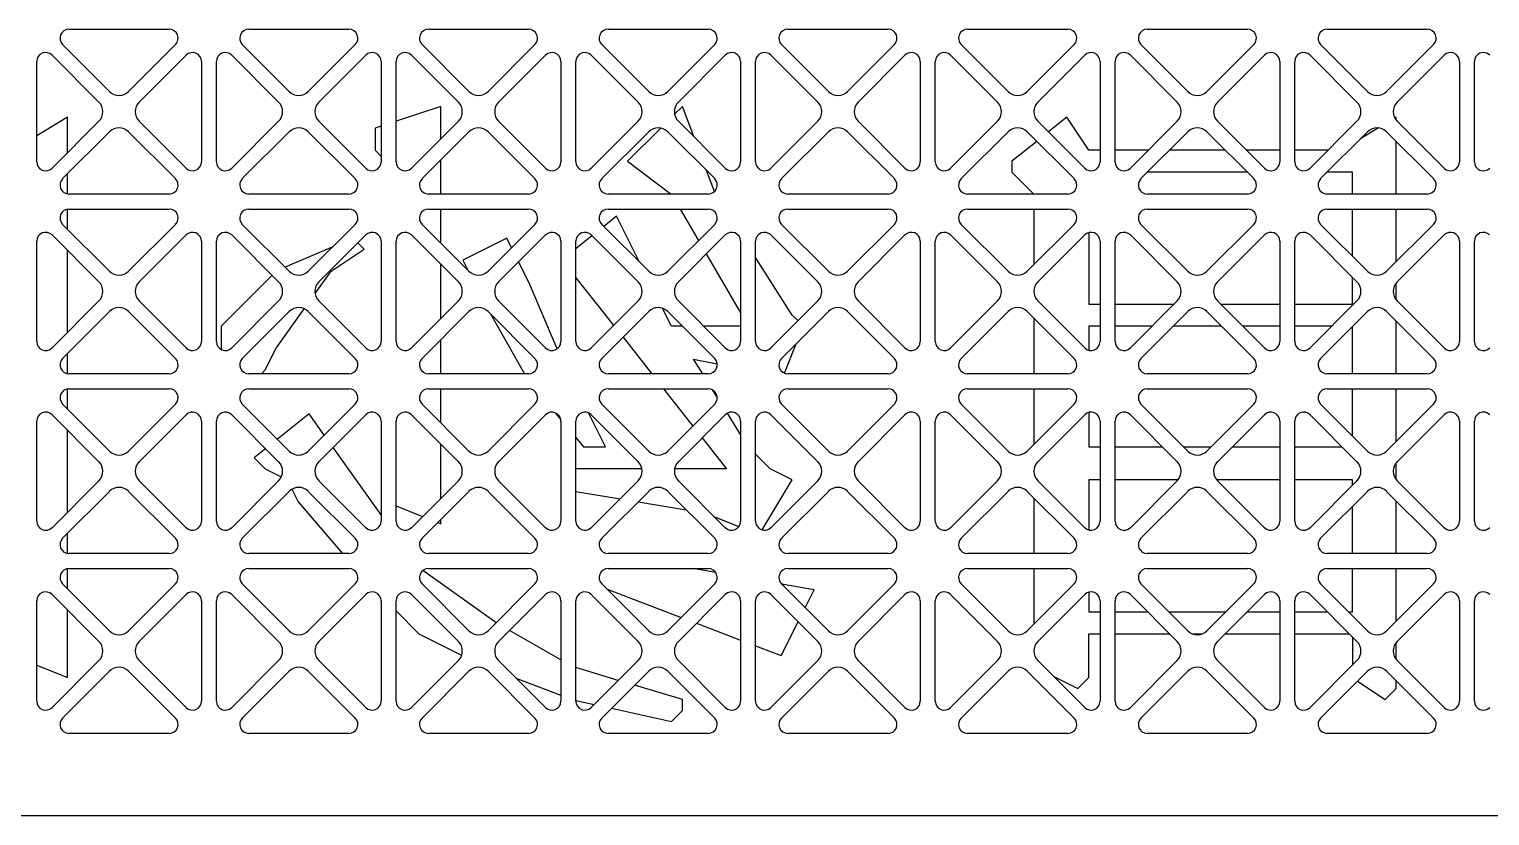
# Model space of a CAD drawing. Header units: millimetres. Extents: x 0 to 87554, y -20854 to 20404.
# Drawn here: x 49888 to 50083, y 15326.9 to 15431.9 of the extents above; entities that cross this region are included whole.
import ezdxf

# ---------------------------------------------------------------- set-up
doc = ezdxf.new("R2010")
doc.units = ezdxf.units.MM
doc.layers.get('0').update_dxf_attribs({"lineweight": 15})
doc.layers.add('4215-12657_0', color=7, linetype='Continuous')
doc.layers.add('THICK', color=7, linetype='Continuous', lineweight=0)

# ---------------------------------------------------------------- blocks, each defined once
blk = doc.blocks.new('e4tggg')
at = {"layer": '4215-12657_0', "color": 87, "linetype": 'Continuous'}
for p, q in [((746.12, -1726.2), (759.5, -1726.2)), ((770.12, -1726.2), (783.5, -1726.2)), ((794.12, -1726.2), (807.5, -1726.2)), ((818.12, -1726.2), (831.5, -1726.2)), ((842.12, -1726.2), (855.5, -1726.2)), ((866.12, -1726.2), (879.5, -1726.2)), ((890.12, -1726.2), (903.5, -1726.2)), ((914.12, -1726.2), (927.5, -1726.2)), ((743.86, -1729.66), (750.12, -1735.93)), ((751.54, -1734.51), (745.27, -1728.25)), ((760.35, -1728.25), (754.08, -1734.51)), ((755.5, -1735.93), (761.76, -1729.66)), ((767.86, -1729.66), (774.12, -1735.93)), ((775.54, -1734.51), (769.27, -1728.25)), ((784.35, -1728.25), (778.08, -1734.51)), ((779.5, -1735.93), (785.76, -1729.66)), ((791.86, -1729.66), (798.12, -1735.93)), ((799.54, -1734.51), (793.27, -1728.25)), ((808.35, -1728.25), (802.08, -1734.51)), ((803.5, -1735.93), (809.76, -1729.66)), ((815.86, -1729.66), (822.12, -1735.93)), ((823.54, -1734.51), (817.27, -1728.25)), ((832.35, -1728.25), (826.08, -1734.51)), ((827.5, -1735.93), (833.76, -1729.66)), ((839.86, -1729.66), (846.12, -1735.93)), ((847.54, -1734.51), (841.27, -1728.25)), ((856.35, -1728.25), (850.08, -1734.51)), ((851.5, -1735.93), (857.76, -1729.66)), ((863.86, -1729.66), (870.12, -1735.93)), ((871.54, -1734.51), (865.27, -1728.25)), ((880.35, -1728.25), (874.08, -1734.51)), ((875.5, -1735.93), (881.76, -1729.66)), ((887.86, -1729.66), (894.12, -1735.93)), ((895.54, -1734.51), (889.27, -1728.25)), ((904.35, -1728.25), (898.08, -1734.51)), ((899.5, -1735.93), (905.76, -1729.66)), ((911.86, -1729.66), (918.12, -1735.93)), ((919.54, -1734.51), (913.27, -1728.25)), ((928.35, -1728.25), (922.08, -1734.51)), ((923.5, -1735.93), (929.76, -1729.66)), ((741.81, -1743.89), (741.81, -1730.51)), ((763.81, -1730.51), (763.81, -1743.89)), ((765.81, -1743.89), (765.81, -1730.51)), ((787.81, -1730.51), (787.81, -1743.89)), ((789.81, -1743.89), (789.81, -1730.51)), ((811.81, -1730.51), (811.81, -1743.89)), ((813.81, -1743.89), (813.81, -1730.51)), ((835.81, -1730.51), (835.81, -1743.89)), ((837.81, -1743.89), (837.81, -1730.51)), ((859.81, -1730.51), (859.81, -1743.89)), ((861.81, -1743.89), (861.81, -1730.51)), ((883.81, -1730.51), (883.81, -1743.89)), ((885.81, -1743.89), (885.81, -1730.51)), ((907.81, -1730.51), (907.81, -1743.89)), ((909.81, -1743.89), (909.81, -1730.51)), ((931.81, -1730.51), (931.81, -1743.89)), ((933.81, -1743.89), (933.81, -1730.51)), ((795.79, -1736.5), (789.81, -1738.49)), ((795.79, -1740.81), (795.79, -1736.5)), ((828.05, -1736.5), (827, -1737.54)), ((829.56, -1740.54), (828.05, -1736.5)), ((745.92, -1737.96), (741.81, -1740.43)), ((750.12, -1738.47), (743.86, -1744.74)), ((745.92, -1742.67), (745.92, -1737.96)), ((761.76, -1744.74), (755.5, -1738.47)), ((774.12, -1738.47), (767.86, -1744.74)), ((785.76, -1744.74), (779.5, -1738.47)), ((787.81, -1739.15), (786.99, -1739.43)), ((786.99, -1739.43), (786.99, -1742.36)), ((798.12, -1738.47), (791.86, -1744.74)), ((809.76, -1744.74), (803.5, -1738.47)), ((822.12, -1738.47), (815.86, -1744.74)), ((825.15, -1739.39), (820.72, -1743.83)), ((833.76, -1744.74), (827.5, -1738.47)), ((846.12, -1738.47), (839.86, -1744.74)), ((857.76, -1744.74), (851.5, -1738.47)), ((870.12, -1738.47), (863.86, -1744.74)), ((881.76, -1744.74), (875.5, -1738.47)), ((879.38, -1737.96), (876.94, -1739.91)), ((882.31, -1742.36), (879.38, -1737.96)), ((894.12, -1738.47), (887.86, -1744.74)), ((905.76, -1744.74), (899.5, -1738.47)), ((918.12, -1738.47), (911.86, -1744.74)), ((921.01, -1739.38), (918.6, -1740.83)), ((923.37, -1737.96), (923.2, -1738.06)), ((923.37, -1738.32), (923.37, -1737.96)), ((929.76, -1744.74), (923.5, -1738.47)), ((745.27, -1746.15), (751.54, -1739.89)), ((754.08, -1739.89), (760.35, -1746.15)), ((769.27, -1746.15), (775.54, -1739.89)), ((778.08, -1739.89), (784.35, -1746.15)), ((793.27, -1746.15), (799.54, -1739.89)), ((802.08, -1739.89), (808.35, -1746.15)), ((817.27, -1746.15), (823.54, -1739.89)), ((826.08, -1739.89), (832.35, -1746.15)), ((841.27, -1746.15), (847.54, -1739.89)), ((850.08, -1739.89), (856.35, -1746.15)), ((865.27, -1746.15), (871.54, -1739.89)), ((875.37, -1741.17), (872.04, -1743.83)), ((874.08, -1739.89), (880.35, -1746.15)), ((889.27, -1746.15), (895.54, -1739.89)), ((898.08, -1739.89), (904.35, -1746.15)), ((913.27, -1746.15), (919.54, -1739.89)), ((922.08, -1739.89), (928.35, -1746.15)), ((923.37, -1748.2), (923.37, -1741.17)), ((786.99, -1742.36), (787.81, -1743.19)), ((795.79, -1748.2), (795.79, -1743.64)), ((883.81, -1742.36), (882.31, -1742.36)), ((890.23, -1742.36), (885.81, -1742.36)), ((900.56, -1742.36), (893.06, -1742.36)), ((907.81, -1742.36), (903.39, -1742.36)), ((914.23, -1742.36), (909.81, -1742.36)), ((745.92, -1748.18), (745.92, -1745.5)), ((820.72, -1743.83), (826.54, -1748.2)), ((832.31, -1747.87), (831.26, -1745.06)), ((872.04, -1743.83), (872.04, -1745.3)), ((872.04, -1745.3), (874.95, -1748.2)), ((903.49, -1745.3), (890.13, -1745.3)), ((917.51, -1745.3), (914.13, -1745.3)), ((917.51, -1748.2), (917.51, -1745.3)), ((759.5, -1748.2), (746.12, -1748.2)), ((783.5, -1748.2), (770.12, -1748.2)), ((807.5, -1748.2), (794.12, -1748.2)), ((831.5, -1748.2), (818.12, -1748.2)), ((855.5, -1748.2), (842.12, -1748.2)), ((879.5, -1748.2), (866.12, -1748.2)), ((903.5, -1748.2), (890.12, -1748.2)), ((927.5, -1748.2), (914.12, -1748.2)), ((745.92, -1752.9), (745.92, -1750.22)), ((746.12, -1750.2), (759.5, -1750.2)), ((770.12, -1750.2), (783.5, -1750.2)), ((794.12, -1750.2), (807.5, -1750.2)), ((795.79, -1754.76), (795.79, -1750.2)), ((819.25, -1751.16), (817.55, -1752.52)), ((818.12, -1750.2), (831.5, -1750.2)), ((822.31, -1757.29), (819.25, -1751.16)), ((827.73, -1750.2), (830.19, -1754.41)), ((842.12, -1750.2), (855.5, -1750.2)), ((866.12, -1750.2), (879.5, -1750.2)), ((874.98, -1750.2), (874.98, -1757.62)), ((890.12, -1750.2), (903.5, -1750.2)), ((914.12, -1750.2), (927.5, -1750.2)), ((917.51, -1756.48), (917.51, -1750.2)), ((923.37, -1757.23), (923.37, -1750.2)), ((751.54, -1758.51), (745.27, -1752.25)), ((760.35, -1752.25), (754.08, -1758.51)), ((775.54, -1758.51), (769.27, -1752.25)), ((784.35, -1752.25), (778.08, -1758.51)), ((799.54, -1758.51), (793.27, -1752.25)), ((808.35, -1752.25), (802.08, -1758.51)), ((823.54, -1758.51), (817.27, -1752.25)), ((832.35, -1752.25), (826.08, -1758.51)), ((847.54, -1758.51), (841.27, -1752.25)), ((856.35, -1752.25), (850.08, -1758.51)), ((871.54, -1758.51), (865.27, -1752.25)), ((880.35, -1752.25), (874.08, -1758.51)), ((882.31, -1753.36), (882.31, -1762.89)), ((895.54, -1758.51), (889.27, -1752.25)), ((904.35, -1752.25), (898.08, -1758.51)), ((919.54, -1758.51), (913.27, -1752.25)), ((928.35, -1752.25), (922.08, -1758.51)), ((741.81, -1767.89), (741.81, -1754.51)), ((743.86, -1753.66), (750.12, -1759.93)), ((755.5, -1759.93), (761.76, -1753.66)), ((763.81, -1754.51), (763.81, -1767.89)), ((765.81, -1767.89), (765.81, -1754.51)), ((767.86, -1753.66), (774.12, -1759.93)), ((781.34, -1755.26), (775, -1757.97)), ((779.5, -1759.93), (785.76, -1753.66)), ((785.52, -1755.56), (784.69, -1754.73)), ((787.81, -1754.51), (787.81, -1767.89)), ((789.81, -1767.89), (789.81, -1754.51)), ((791.86, -1753.66), (798.12, -1759.93)), ((804.58, -1754.09), (798.72, -1757.03)), ((803.5, -1759.93), (809.76, -1753.66)), ((805.22, -1755.37), (804.58, -1754.09)), ((811.81, -1754.51), (811.81, -1767.89)), ((815.96, -1753.79), (813.81, -1755.51)), ((813.81, -1767.89), (813.81, -1754.51)), ((815.86, -1753.66), (822.12, -1759.93)), ((827.5, -1759.93), (833.76, -1753.66)), ((835.81, -1754.51), (835.81, -1767.89)), ((837.81, -1767.89), (837.81, -1754.51)), ((839.86, -1753.66), (846.12, -1759.93)), ((851.5, -1759.93), (857.76, -1753.66)), ((859.81, -1754.51), (859.81, -1767.89)), ((861.81, -1767.89), (861.81, -1754.51)), ((863.86, -1753.66), (870.12, -1759.93)), ((875.5, -1759.93), (881.76, -1753.66)), ((883.81, -1754.51), (883.81, -1767.89)), ((885.81, -1767.89), (885.81, -1754.51)), ((887.86, -1753.66), (894.12, -1759.93)), ((899.5, -1759.93), (905.76, -1753.66)), ((907.81, -1754.51), (907.81, -1767.89)), ((909.81, -1767.89), (909.81, -1754.51)), ((911.86, -1753.66), (918.12, -1759.93)), ((923.5, -1759.93), (929.76, -1753.66)), ((931.81, -1754.51), (931.81, -1767.89)), ((933.81, -1767.89), (933.81, -1754.51)), ((745.92, -1766.67), (745.92, -1755.73)), ((781.12, -1758.49), (785.52, -1755.56)), ((798.72, -1757.03), (799.38, -1758.36)), ((807.52, -1759.96), (806.17, -1757.26)), ((831.23, -1756.2), (835.81, -1764.05)), ((842.71, -1764.36), (837.81, -1756.66)), ((773.24, -1759.04), (769.39, -1762.89)), ((779, -1761.47), (781.12, -1758.49)), ((795.79, -1764.81), (795.79, -1757.59)), ((917.51, -1762.89), (917.51, -1759.31)), ((811.33, -1768.85), (807.52, -1759.96)), ((813.81, -1759.4), (817.78, -1764.36)), ((923.37, -1762.32), (923.37, -1760.08)), ((750.12, -1762.47), (743.86, -1768.74)), ((761.76, -1768.74), (755.5, -1762.47)), ((769.39, -1762.89), (766.46, -1765.83)), ((774.12, -1762.47), (767.86, -1768.74)), ((785.76, -1768.74), (779.5, -1762.47)), ((798.12, -1762.47), (791.86, -1768.74)), ((809.76, -1768.74), (803.5, -1762.47)), ((822.12, -1762.47), (815.86, -1768.74)), ((833.76, -1768.74), (827.5, -1762.47)), ((846.12, -1762.47), (839.86, -1768.74)), ((857.76, -1768.74), (851.5, -1762.47)), ((870.12, -1762.47), (863.86, -1768.74)), ((881.76, -1768.74), (875.5, -1762.47)), ((882.31, -1762.89), (883.81, -1762.89)), ((885.81, -1762.89), (893.7, -1762.89)), ((894.12, -1762.47), (887.86, -1768.74)), ((905.76, -1768.74), (899.5, -1762.47)), ((899.92, -1762.89), (907.81, -1762.89)), ((909.81, -1762.89), (917.51, -1762.89)), ((918.12, -1762.47), (911.86, -1768.74)), ((929.76, -1768.74), (923.5, -1762.47)), ((745.27, -1770.15), (751.54, -1763.89)), ((754.08, -1763.89), (760.35, -1770.15)), ((769.27, -1770.15), (775.54, -1763.89)), ((773.79, -1768.76), (777.53, -1763.51)), ((778.08, -1763.89), (784.35, -1770.15)), ((793.27, -1770.15), (799.54, -1763.89)), ((802.08, -1763.89), (808.35, -1770.15)), ((802.4, -1764.2), (806.97, -1772.2)), ((817.27, -1770.15), (823.54, -1763.89)), ((817.78, -1764.36), (818.86, -1765.73)), ((826.58, -1765.83), (825.4, -1763.47)), ((826.08, -1763.89), (832.35, -1770.15)), ((841.27, -1770.15), (847.54, -1763.89)), ((843.48, -1765.12), (842.71, -1764.36)), ((850.08, -1763.89), (856.35, -1770.15)), ((865.27, -1770.15), (871.54, -1763.89)), ((874.08, -1763.89), (880.35, -1770.15)), ((874.98, -1764.78), (874.98, -1772.2)), ((889.27, -1770.15), (895.54, -1763.89)), ((898.08, -1763.89), (904.35, -1770.15)), ((913.27, -1770.15), (919.54, -1763.89)), ((922.08, -1763.89), (928.35, -1770.15)), ((923.37, -1772.2), (923.37, -1765.17)), ((766.46, -1765.83), (766.46, -1768.76)), ((828.02, -1765.83), (826.58, -1765.83)), ((835.81, -1765.83), (830.85, -1765.83)), ((883.81, -1765.83), (882.31, -1765.83)), ((882.31, -1765.83), (882.31, -1769.04)), ((890.77, -1765.83), (885.81, -1765.83)), ((900.02, -1765.83), (893.6, -1765.83)), ((907.81, -1765.83), (902.85, -1765.83)), ((914.77, -1765.83), (909.81, -1765.83)), ((917.51, -1772.2), (917.51, -1765.92)), ((766.46, -1768.76), (766.53, -1768.98)), ((772.32, -1771.69), (773.79, -1768.76)), ((795.79, -1772.2), (795.79, -1767.64)), ((820.11, -1767.32), (823.94, -1772.2)), ((841.67, -1772.11), (843.23, -1768.19)), ((745.92, -1772.18), (745.92, -1769.5)), ((829.51, -1770.23), (832.69, -1770.86)), ((830.75, -1772.2), (829.51, -1770.23)), ((759.5, -1772.2), (746.12, -1772.2)), ((783.5, -1772.2), (770.12, -1772.2)), ((771.81, -1772.2), (772.32, -1771.69)), ((807.5, -1772.2), (794.12, -1772.2)), ((831.5, -1772.2), (818.12, -1772.2)), ((855.5, -1772.2), (842.12, -1772.2)), ((879.5, -1772.2), (866.12, -1772.2)), ((903.5, -1772.2), (890.12, -1772.2)), ((927.5, -1772.2), (914.12, -1772.2)), ((745.92, -1776.9), (745.92, -1774.22)), ((746.12, -1774.2), (759.5, -1774.2)), ((770.12, -1774.2), (783.5, -1774.2)), ((794.12, -1774.2), (807.5, -1774.2)), ((795.79, -1778.76), (795.79, -1774.2)), ((818.12, -1774.2), (831.5, -1774.2)), ((825.51, -1774.2), (829.42, -1779.17)), ((832.7, -1775.32), (832.11, -1774.37)), ((842.12, -1774.2), (855.5, -1774.2)), ((866.12, -1774.2), (879.5, -1774.2)), ((874.98, -1774.2), (874.98, -1781.62)), ((890.12, -1774.2), (903.5, -1774.2)), ((914.12, -1774.2), (927.5, -1774.2)), ((917.51, -1780.48), (917.51, -1774.2)), ((923.37, -1781.23), (923.37, -1774.2)), ((751.54, -1782.51), (745.27, -1776.25)), ((760.35, -1776.25), (754.08, -1782.51)), ((775.54, -1782.51), (769.27, -1776.25)), ((784.35, -1776.25), (778.08, -1782.51)), ((799.54, -1782.51), (793.27, -1776.25)), ((808.35, -1776.25), (802.08, -1782.51)), ((823.54, -1782.51), (817.27, -1776.25)), ((832.35, -1776.25), (826.08, -1782.51)), ((847.54, -1782.51), (841.27, -1776.25)), ((856.35, -1776.25), (850.08, -1782.51)), ((871.54, -1782.51), (865.27, -1776.25)), ((880.35, -1776.25), (874.08, -1782.51)), ((895.54, -1782.51), (889.27, -1776.25)), ((904.35, -1776.25), (898.08, -1782.51)), ((919.54, -1782.51), (913.27, -1776.25)), ((928.35, -1776.25), (922.08, -1782.51)), ((741.81, -1791.89), (741.81, -1778.51)), ((743.86, -1777.66), (750.12, -1783.93)), ((755.5, -1783.93), (761.76, -1777.66)), ((763.81, -1778.51), (763.81, -1791.89)), ((765.81, -1791.89), (765.81, -1778.51)), ((767.86, -1777.66), (774.12, -1783.93)), ((778.19, -1777.56), (773.96, -1780.94)), ((780.21, -1780.39), (778.19, -1777.56)), ((779.5, -1783.93), (785.76, -1777.66)), ((787.81, -1778.51), (787.81, -1791.89)), ((789.81, -1791.89), (789.81, -1778.51)), ((791.86, -1777.66), (798.12, -1783.93)), ((803.5, -1783.93), (809.76, -1777.66)), ((811.05, -1777.4), (811.79, -1778.28)), ((811.81, -1778.51), (811.81, -1791.89)), ((813.81, -1791.89), (813.81, -1778.51)), ((817.78, -1781.96), (815.52, -1777.43)), ((815.86, -1777.66), (822.12, -1783.93)), ((827.5, -1783.93), (833.76, -1777.66)), ((835.81, -1780.3), (834.04, -1777.46)), ((835.81, -1778.51), (835.81, -1791.89)), ((837.81, -1791.89), (837.81, -1778.51)), ((839.86, -1777.66), (846.12, -1783.93)), ((851.5, -1783.93), (857.76, -1777.66)), ((859.81, -1778.51), (859.81, -1791.89)), ((861.81, -1791.89), (861.81, -1778.51)), ((863.86, -1777.66), (870.12, -1783.93)), ((875.5, -1783.93), (881.76, -1777.66)), ((882.31, -1777.36), (882.31, -1781.96)), ((883.81, -1778.51), (883.81, -1791.89)), ((885.81, -1791.89), (885.81, -1778.51)), ((887.86, -1777.66), (894.12, -1783.93)), ((899.5, -1783.93), (905.76, -1777.66)), ((907.81, -1778.51), (907.81, -1791.89)), ((909.81, -1791.89), (909.81, -1778.51)), ((911.86, -1777.66), (918.12, -1783.93)), ((923.5, -1783.93), (929.76, -1777.66)), ((931.81, -1778.51), (931.81, -1791.89)), ((933.81, -1791.89), (933.81, -1778.51)), ((745.92, -1790.67), (745.92, -1779.73)), ((813.81, -1780.71), (814.85, -1781.96)), ((830.67, -1780.76), (833.91, -1784.89)), ((772.39, -1782.19), (770.85, -1783.42)), ((787.81, -1791.03), (781.39, -1782.04)), ((795.79, -1788.81), (795.79, -1781.59)), ((814.85, -1781.96), (817.78, -1781.96)), ((882.31, -1781.96), (883.81, -1781.96)), ((885.81, -1781.96), (892.15, -1781.96)), ((894.98, -1781.96), (898.64, -1781.96)), ((901.47, -1781.96), (907.81, -1781.96)), ((909.81, -1781.96), (916.15, -1781.96)), ((770.85, -1783.42), (772.32, -1784.89)), ((839.78, -1784.89), (837.81, -1782.92)), ((923.37, -1786.32), (923.37, -1784.08)), ((750.12, -1786.47), (743.86, -1792.74)), ((761.76, -1792.74), (755.5, -1786.47)), ((774.12, -1786.47), (767.86, -1792.74)), ((772.32, -1784.89), (774.47, -1785.97)), ((785.76, -1792.74), (779.5, -1786.47)), ((798.12, -1786.47), (791.86, -1792.74)), ((809.76, -1792.74), (803.5, -1786.47)), ((822.62, -1784.89), (813.81, -1784.89)), ((822.12, -1786.47), (815.86, -1792.74)), ((833.91, -1784.89), (827, -1784.89)), ((833.76, -1792.74), (827.5, -1786.47)), ((838.7, -1793.05), (842.71, -1786.36)), ((842.71, -1786.36), (839.78, -1784.89)), ((846.12, -1786.47), (839.86, -1792.74)), ((857.76, -1792.74), (851.5, -1786.47)), ((870.12, -1786.47), (863.86, -1792.74)), ((881.76, -1792.74), (875.5, -1786.47)), ((883.81, -1786.36), (882.31, -1786.36)), ((882.31, -1786.36), (882.31, -1793.04)), ((894.22, -1786.36), (885.81, -1786.36)), ((894.12, -1786.47), (887.86, -1792.74)), ((907.81, -1786.36), (899.4, -1786.36)), ((905.76, -1792.74), (899.5, -1786.47)), ((917.51, -1786.36), (909.81, -1786.36)), ((918.12, -1786.47), (911.86, -1792.74)), ((917.51, -1787.09), (917.51, -1786.36)), ((929.76, -1792.74), (923.5, -1786.47)), ((745.27, -1794.15), (751.54, -1787.89)), ((754.08, -1787.89), (760.35, -1794.15)), ((769.27, -1794.15), (775.54, -1787.89)), ((775.89, -1787.62), (776.72, -1789.29)), ((778.08, -1787.89), (784.35, -1794.15)), ((793.27, -1794.15), (799.54, -1787.89)), ((802.08, -1787.89), (808.35, -1794.15)), ((813.81, -1787.9), (819.72, -1788.88)), ((817.27, -1794.15), (823.54, -1787.89)), ((826.08, -1787.89), (832.35, -1794.15)), ((841.27, -1794.15), (847.54, -1787.89)), ((850.08, -1787.89), (856.35, -1794.15)), ((865.27, -1794.15), (871.54, -1787.89)), ((874.08, -1787.89), (880.35, -1794.15)), ((889.27, -1794.15), (895.54, -1787.89)), ((898.08, -1787.89), (904.35, -1794.15)), ((913.27, -1794.15), (919.54, -1787.89)), ((922.08, -1787.89), (928.35, -1794.15)), ((776.72, -1789.29), (782.64, -1796.2)), ((789.81, -1789.83), (793.35, -1791.25)), ((822.14, -1789.28), (828.55, -1790.35)), ((874.98, -1788.78), (874.98, -1796.2)), ((917.51, -1796.2), (917.51, -1789.92)), ((923.37, -1796.2), (923.37, -1789.17)), ((795.37, -1792.06), (795.79, -1792.22)), ((795.79, -1792.22), (795.79, -1791.64)), ((832.32, -1791.29), (835.58, -1792.6)), ((745.92, -1796.18), (745.92, -1793.5)), ((759.5, -1796.2), (746.12, -1796.2)), ((783.5, -1796.2), (770.12, -1796.2)), ((807.5, -1796.2), (794.12, -1796.2)), ((831.5, -1796.2), (818.12, -1796.2)), ((855.5, -1796.2), (842.12, -1796.2)), ((879.5, -1796.2), (866.12, -1796.2)), ((903.5, -1796.2), (890.12, -1796.2)), ((927.5, -1796.2), (914.12, -1796.2)), ((745.92, -1800.9), (745.92, -1798.22)), ((746.12, -1798.2), (759.5, -1798.2)), ((770.12, -1798.2), (783.5, -1798.2)), ((794.12, -1798.2), (807.5, -1798.2)), ((818.12, -1798.2), (831.5, -1798.2)), ((832.49, -1798.73), (829.42, -1798.2)), ((842.12, -1798.2), (855.5, -1798.2)), ((866.12, -1798.2), (879.5, -1798.2)), ((874.98, -1798.2), (874.98, -1805.62)), ((890.12, -1798.2), (903.5, -1798.2)), ((914.12, -1798.2), (927.5, -1798.2)), ((917.51, -1803.96), (917.51, -1798.2)), ((923.37, -1805.23), (923.37, -1798.2)), ((751.54, -1806.51), (745.27, -1800.25)), ((760.35, -1800.25), (754.08, -1806.51)), ((775.54, -1806.51), (769.27, -1800.25)), ((784.35, -1800.25), (778.08, -1806.51)), ((799.54, -1806.51), (793.27, -1800.25)), ((803.12, -1805.42), (793.38, -1798.46)), ((808.35, -1800.25), (802.08, -1806.51)), ((823.54, -1806.51), (817.27, -1800.25)), ((832.35, -1800.25), (826.08, -1806.51)), ((847.54, -1806.51), (841.27, -1800.25)), ((845.65, -1801.02), (841.29, -1800.26)), ((856.35, -1800.25), (850.08, -1806.51)), ((871.54, -1806.51), (865.27, -1800.25)), ((880.35, -1800.25), (874.08, -1806.51)), ((895.54, -1806.51), (889.27, -1800.25)), ((904.35, -1800.25), (898.08, -1806.51)), ((919.54, -1806.51), (913.27, -1800.25)), ((928.35, -1800.25), (922.08, -1806.51)), ((743.86, -1801.66), (750.12, -1807.93)), ((755.5, -1807.93), (761.76, -1801.66)), ((767.86, -1801.66), (774.12, -1807.93)), ((779.5, -1807.93), (785.76, -1801.66)), ((791.86, -1801.66), (798.12, -1807.93)), ((803.5, -1807.93), (809.76, -1801.66)), ((815.86, -1801.66), (822.12, -1807.93)), ((817.99, -1800.96), (827.87, -1804.73)), ((827.5, -1807.93), (833.76, -1801.66)), ((839.86, -1801.66), (846.12, -1807.93)), ((844.45, -1803.42), (845.65, -1801.02)), ((851.5, -1807.93), (857.76, -1801.66)), ((863.86, -1801.66), (870.12, -1807.93)), ((875.5, -1807.93), (881.76, -1801.66)), ((882.31, -1801.36), (882.31, -1803.96)), ((887.86, -1801.66), (894.12, -1807.93)), ((899.5, -1807.93), (905.76, -1801.66)), ((911.86, -1801.66), (918.12, -1807.93)), ((923.5, -1807.93), (929.76, -1801.66)), ((741.81, -1815.89), (741.81, -1802.51)), ((745.92, -1812.75), (745.92, -1803.73)), ((763.81, -1802.51), (763.81, -1815.89)), ((765.81, -1815.89), (765.81, -1802.51)), ((787.81, -1802.51), (787.81, -1815.89)), ((789.81, -1815.89), (789.81, -1802.51)), ((789.81, -1803.85), (792.85, -1806.89)), ((811.81, -1802.51), (811.81, -1815.89)), ((813.81, -1815.89), (813.81, -1802.51)), ((835.81, -1802.51), (835.81, -1815.89)), ((837.81, -1815.89), (837.81, -1802.51)), ((859.81, -1802.51), (859.81, -1815.89)), ((861.81, -1815.89), (861.81, -1802.51)), ((882.31, -1803.96), (883.81, -1803.96)), ((883.81, -1802.51), (883.81, -1815.89)), ((885.81, -1815.89), (885.81, -1802.51)), ((885.81, -1803.96), (890.15, -1803.96)), ((892.98, -1803.96), (900.64, -1803.96)), ((903.47, -1803.96), (907.81, -1803.96)), ((907.81, -1802.51), (907.81, -1815.89)), ((909.81, -1815.89), (909.81, -1802.51)), ((909.81, -1803.96), (914.15, -1803.96)), ((916.98, -1803.96), (917.51, -1803.96)), ((931.81, -1802.51), (931.81, -1815.89)), ((933.81, -1815.89), (933.81, -1802.51)), ((803.15, -1805.44), (803.12, -1805.42)), ((829.92, -1805.51), (835.81, -1807.75)), ((841.25, -1809.82), (843.5, -1805.31)), ((792.85, -1806.89), (798.56, -1809.74)), ((811.81, -1810.39), (804.95, -1806.47)), ((882.31, -1806.89), (883.81, -1806.89)), ((882.31, -1812.75), (882.31, -1806.89)), ((885.81, -1806.89), (893.09, -1806.89)), ((896.09, -1806.89), (897.53, -1806.89)), ((900.54, -1806.89), (907.81, -1806.89)), ((909.81, -1806.89), (917.09, -1806.89)), ((917.51, -1807.31), (917.51, -1811.09)), ((923.37, -1810.32), (923.37, -1808.08)), ((837.81, -1808.51), (841.25, -1809.82)), ((741.81, -1811.11), (745.92, -1812.75)), ((750.12, -1810.47), (743.86, -1816.74)), ((745.27, -1818.15), (751.54, -1811.89)), ((754.08, -1811.89), (760.35, -1818.15)), ((761.76, -1816.74), (755.5, -1810.47)), ((774.12, -1810.47), (767.86, -1816.74)), ((769.27, -1818.15), (775.54, -1811.89)), ((778.08, -1811.89), (784.35, -1818.15)), ((785.76, -1816.74), (779.5, -1810.47)), ((798.12, -1810.47), (791.86, -1816.74)), ((793.27, -1818.15), (799.54, -1811.89)), ((802.08, -1811.89), (808.35, -1818.15)), ((809.76, -1816.74), (803.5, -1810.47)), ((819.48, -1813.12), (813.81, -1811.42)), ((822.12, -1810.47), (815.86, -1816.74)), ((817.27, -1818.15), (823.54, -1811.89)), ((826.08, -1811.89), (832.35, -1818.15)), ((833.76, -1816.74), (827.5, -1810.47)), ((846.12, -1810.47), (839.86, -1816.74)), ((841.27, -1818.15), (847.54, -1811.89)), ((850.08, -1811.89), (856.35, -1818.15)), ((857.76, -1816.74), (851.5, -1810.47)), ((870.12, -1810.47), (863.86, -1816.74)), ((865.27, -1818.15), (871.54, -1811.89)), ((874.08, -1811.89), (880.35, -1818.15)), ((881.76, -1816.74), (875.5, -1810.47)), ((894.12, -1810.47), (887.86, -1816.74)), ((889.27, -1818.15), (895.54, -1811.89)), ((898.08, -1811.89), (904.35, -1818.15)), ((905.76, -1816.74), (899.5, -1810.47)), ((918.12, -1810.47), (911.86, -1816.74)), ((913.27, -1818.15), (919.54, -1811.89)), ((922.08, -1811.89), (928.35, -1818.15)), ((929.76, -1816.74), (923.5, -1810.47)), ((805.91, -1812.89), (811.81, -1815.1)), ((828.05, -1815.69), (821.66, -1813.77)), ((877.65, -1812.62), (880.84, -1814.22)), ((880.84, -1814.22), (882.31, -1812.75)), ((918.2, -1813.22), (921.9, -1815.69)), ((923.37, -1814.22), (923.37, -1813.17)), ((813.83, -1815.79), (816.27, -1816.33)), ((828.05, -1817.15), (828.05, -1815.69)), ((921.9, -1815.69), (923.37, -1814.22)), ((818.58, -1816.84), (826.58, -1818.62)), ((826.58, -1818.62), (828.05, -1817.15)), ((759.5, -1820.2), (746.12, -1820.2)), ((783.5, -1820.2), (770.12, -1820.2)), ((807.5, -1820.2), (794.12, -1820.2)), ((831.5, -1820.2), (818.12, -1820.2)), ((855.5, -1820.2), (842.12, -1820.2)), ((879.5, -1820.2), (866.12, -1820.2)), ((903.5, -1820.2), (890.12, -1820.2)), ((927.5, -1820.2), (914.12, -1820.2)), ((1312.81, -1831.2), (576.81, -1831.2))]:
    blk.add_line(p, q, dxfattribs=at)
for centre, radius, start, end in [((746.12, -1727.4), 1.2, 90, 225), ((759.5, -1727.4), 1.2, 315, 90), ((770.12, -1727.4), 1.2, 90, 225), ((783.5, -1727.4), 1.2, 315, 90), ((794.12, -1727.4), 1.2, 90, 225), ((807.5, -1727.4), 1.2, 315, 90), ((818.12, -1727.4), 1.2, 90, 225), ((831.5, -1727.4), 1.2, 315, 90), ((842.12, -1727.4), 1.2, 90, 225), ((855.5, -1727.4), 1.2, 315, 90), ((866.12, -1727.4), 1.2, 90, 225), ((879.5, -1727.4), 1.2, 315, 90), ((890.12, -1727.4), 1.2, 90, 225), ((903.5, -1727.4), 1.2, 315, 90), ((914.12, -1727.4), 1.2, 90, 225), ((927.5, -1727.4), 1.2, 315, 90), ((743.01, -1730.51), 1.2, 45, 180), ((762.61, -1730.51), 1.2, 0, 135), ((767.01, -1730.51), 1.2, 45, 180), ((786.61, -1730.51), 1.2, 0, 135), ((791.01, -1730.51), 1.2, 45, 180), ((810.61, -1730.51), 1.2, 0, 135), ((815.01, -1730.51), 1.2, 45, 180), ((834.61, -1730.51), 1.2, 0, 135), ((839.01, -1730.51), 1.2, 45, 180), ((858.61, -1730.51), 1.2, 0, 135), ((863.01, -1730.51), 1.2, 45, 180), ((882.61, -1730.51), 1.2, 0, 135), ((887.01, -1730.51), 1.2, 45, 180), ((906.61, -1730.51), 1.2, 0, 135), ((911.01, -1730.51), 1.2, 45, 180), ((930.61, -1730.51), 1.2, 0, 135), ((935.01, -1730.51), 1.2, 45, 180), ((748.85, -1737.2), 1.8, 315, 45), ((752.81, -1733.24), 1.8, 225, 315), ((756.77, -1737.2), 1.8, 135, 225), ((772.85, -1737.2), 1.8, 315, 45), ((776.81, -1733.24), 1.8, 225, 315), ((780.77, -1737.2), 1.8, 135, 225), ((796.85, -1737.2), 1.8, 315, 45), ((800.81, -1733.24), 1.8, 225, 315), ((804.77, -1737.2), 1.8, 135, 225), ((820.85, -1737.2), 1.8, 315, 45), ((824.81, -1733.24), 1.8, 225, 315), ((828.77, -1737.2), 1.8, 135, 225), ((844.85, -1737.2), 1.8, 315, 45), ((848.81, -1733.24), 1.8, 225, 315), ((852.77, -1737.2), 1.8, 135, 225), ((868.85, -1737.2), 1.8, 315, 45), ((872.81, -1733.24), 1.8, 225, 315), ((876.77, -1737.2), 1.8, 135, 225), ((892.85, -1737.2), 1.8, 315, 45), ((896.81, -1733.24), 1.8, 225, 315), ((900.77, -1737.2), 1.8, 135, 225), ((916.85, -1737.2), 1.8, 315, 45), ((920.81, -1733.24), 1.8, 225, 315), ((924.77, -1737.2), 1.8, 135, 225), ((752.81, -1741.16), 1.8, 45, 135), ((776.81, -1741.16), 1.8, 45, 135), ((800.81, -1741.16), 1.8, 45, 135), ((824.81, -1741.16), 1.8, 45, 135), ((848.81, -1741.16), 1.8, 45, 135), ((872.81, -1741.16), 1.8, 45, 135), ((896.81, -1741.16), 1.8, 45, 135), ((920.81, -1741.16), 1.8, 45, 135), ((743.01, -1743.89), 1.2, 180, 315), ((762.61, -1743.89), 1.2, 225, 0), ((767.01, -1743.89), 1.2, 180, 315), ((786.61, -1743.89), 1.2, 225, 0), ((791.01, -1743.89), 1.2, 180, 315), ((810.61, -1743.89), 1.2, 225, 0), ((815.01, -1743.89), 1.2, 180, 315), ((834.61, -1743.89), 1.2, 225, 0), ((839.01, -1743.89), 1.2, 180, 315), ((858.61, -1743.89), 1.2, 225, 0), ((863.01, -1743.89), 1.2, 180, 315), ((882.61, -1743.89), 1.2, 225, 0), ((887.01, -1743.89), 1.2, 180, 315), ((906.61, -1743.89), 1.2, 225, 0), ((911.01, -1743.89), 1.2, 180, 315), ((930.61, -1743.89), 1.2, 225, 0), ((935.01, -1743.89), 1.2, 180, 315), ((746.12, -1747), 1.2, 135, 270), ((759.5, -1747), 1.2, 270, 45), ((770.12, -1747), 1.2, 135, 270), ((783.5, -1747), 1.2, 270, 45), ((794.12, -1747), 1.2, 135, 270), ((807.5, -1747), 1.2, 270, 45), ((818.12, -1747), 1.2, 135, 270), ((831.5, -1747), 1.2, 270, 45), ((842.12, -1747), 1.2, 135, 270), ((855.5, -1747), 1.2, 270, 45), ((866.12, -1747), 1.2, 135, 270), ((879.5, -1747), 1.2, 270, 45), ((890.12, -1747), 1.2, 135, 270), ((903.5, -1747), 1.2, 270, 45), ((914.12, -1747), 1.2, 135, 270), ((927.5, -1747), 1.2, 270, 45), ((746.12, -1751.4), 1.2, 90, 225), ((759.5, -1751.4), 1.2, 315, 90), ((770.12, -1751.4), 1.2, 90, 225), ((783.5, -1751.4), 1.2, 315, 90), ((794.12, -1751.4), 1.2, 90, 225), ((807.5, -1751.4), 1.2, 315, 90), ((818.12, -1751.4), 1.2, 90, 225), ((831.5, -1751.4), 1.2, 315, 90), ((842.12, -1751.4), 1.2, 90, 225), ((855.5, -1751.4), 1.2, 315, 90), ((866.12, -1751.4), 1.2, 90, 225), ((879.5, -1751.4), 1.2, 315, 90), ((890.12, -1751.4), 1.2, 90, 225), ((903.5, -1751.4), 1.2, 315, 90), ((914.12, -1751.4), 1.2, 90, 225), ((927.5, -1751.4), 1.2, 315, 90), ((743.01, -1754.51), 1.2, 45, 180), ((762.61, -1754.51), 1.2, 0, 135), ((767.01, -1754.51), 1.2, 45, 180), ((786.61, -1754.51), 1.2, 0, 135), ((791.01, -1754.51), 1.2, 45, 180), ((810.61, -1754.51), 1.2, 0, 135), ((815.01, -1754.51), 1.2, 45, 180), ((834.61, -1754.51), 1.2, 0, 135), ((839.01, -1754.51), 1.2, 45, 180), ((858.61, -1754.51), 1.2, 0, 135), ((863.01, -1754.51), 1.2, 45, 180), ((882.61, -1754.51), 1.2, 0, 135), ((887.01, -1754.51), 1.2, 45, 180), ((906.61, -1754.51), 1.2, 0, 135), ((911.01, -1754.51), 1.2, 45, 180), ((930.61, -1754.51), 1.2, 0, 135), ((935.01, -1754.51), 1.2, 45, 180), ((752.81, -1757.24), 1.8, 225, 315), ((776.81, -1757.24), 1.8, 225, 315), ((800.81, -1757.24), 1.8, 225, 315), ((824.81, -1757.24), 1.8, 225, 315), ((848.81, -1757.24), 1.8, 225, 315), ((872.81, -1757.24), 1.8, 225, 315), ((896.81, -1757.24), 1.8, 225, 315), ((920.81, -1757.24), 1.8, 225, 315), ((748.85, -1761.2), 1.8, 315, 45), ((756.77, -1761.2), 1.8, 135, 225), ((772.85, -1761.2), 1.8, 315, 45), ((780.77, -1761.2), 1.8, 135, 225), ((796.85, -1761.2), 1.8, 315, 45), ((804.77, -1761.2), 1.8, 135, 225), ((820.85, -1761.2), 1.8, 315, 45), ((828.77, -1761.2), 1.8, 135, 225), ((844.85, -1761.2), 1.8, 315, 45), ((852.77, -1761.2), 1.8, 135, 225), ((868.85, -1761.2), 1.8, 315, 45), ((876.77, -1761.2), 1.8, 135, 225), ((892.85, -1761.2), 1.8, 315, 45), ((900.77, -1761.2), 1.8, 135, 225), ((916.85, -1761.2), 1.8, 315, 45), ((924.77, -1761.2), 1.8, 135, 225), ((752.81, -1765.16), 1.8, 45, 135), ((776.81, -1765.16), 1.8, 45, 135), ((800.81, -1765.16), 1.8, 45, 135), ((824.81, -1765.16), 1.8, 45, 135), ((848.81, -1765.16), 1.8, 45, 135), ((872.81, -1765.16), 1.8, 45, 135), ((896.81, -1765.16), 1.8, 45, 135), ((920.81, -1765.16), 1.8, 45, 135), ((743.01, -1767.89), 1.2, 180, 315), ((762.61, -1767.89), 1.2, 225, 0), ((767.01, -1767.89), 1.2, 180, 315), ((786.61, -1767.89), 1.2, 225, 0), ((791.01, -1767.89), 1.2, 180, 315), ((810.61, -1767.89), 1.2, 225, 0), ((815.01, -1767.89), 1.2, 180, 315), ((834.61, -1767.89), 1.2, 225, 0), ((839.01, -1767.89), 1.2, 180, 315), ((858.61, -1767.89), 1.2, 225, 0), ((863.01, -1767.89), 1.2, 180, 315), ((882.61, -1767.89), 1.2, 225, 0), ((887.01, -1767.89), 1.2, 180, 315), ((906.61, -1767.89), 1.2, 225, 0), ((911.01, -1767.89), 1.2, 180, 315), ((930.61, -1767.89), 1.2, 225, 0), ((935.01, -1767.89), 1.2, 180, 315), ((746.12, -1771), 1.2, 135, 270), ((759.5, -1771), 1.2, 270, 45), ((770.12, -1771), 1.2, 135, 270), ((783.5, -1771), 1.2, 270, 45), ((794.12, -1771), 1.2, 135, 270), ((807.5, -1771), 1.2, 270, 45), ((818.12, -1771), 1.2, 135, 270), ((831.5, -1771), 1.2, 270, 45), ((842.12, -1771), 1.2, 135, 270), ((855.5, -1771), 1.2, 270, 45), ((866.12, -1771), 1.2, 135, 270), ((879.5, -1771), 1.2, 270, 45), ((890.12, -1771), 1.2, 135, 270), ((903.5, -1771), 1.2, 270, 45), ((914.12, -1771), 1.2, 135, 270), ((927.5, -1771), 1.2, 270, 45), ((746.12, -1775.4), 1.2, 90, 225), ((759.5, -1775.4), 1.2, 315, 90), ((770.12, -1775.4), 1.2, 90, 225), ((783.5, -1775.4), 1.2, 315, 90), ((794.12, -1775.4), 1.2, 90, 225), ((807.5, -1775.4), 1.2, 315, 90), ((818.12, -1775.4), 1.2, 90, 225), ((831.5, -1775.4), 1.2, 315, 90), ((842.12, -1775.4), 1.2, 90, 225), ((855.5, -1775.4), 1.2, 315, 90), ((866.12, -1775.4), 1.2, 90, 225), ((879.5, -1775.4), 1.2, 315, 90), ((890.12, -1775.4), 1.2, 90, 225), ((903.5, -1775.4), 1.2, 315, 90), ((914.12, -1775.4), 1.2, 90, 225), ((927.5, -1775.4), 1.2, 315, 90), ((743.01, -1778.51), 1.2, 45, 180), ((762.61, -1778.51), 1.2, 0, 135), ((767.01, -1778.51), 1.2, 45, 180), ((786.61, -1778.51), 1.2, 0, 135), ((791.01, -1778.51), 1.2, 45, 180), ((810.61, -1778.51), 1.2, 0, 135), ((815.01, -1778.51), 1.2, 45, 180), ((834.61, -1778.51), 1.2, 0, 135), ((839.01, -1778.51), 1.2, 45, 180), ((858.61, -1778.51), 1.2, 0, 135), ((863.01, -1778.51), 1.2, 45, 180), ((882.61, -1778.51), 1.2, 0, 135), ((887.01, -1778.51), 1.2, 45, 180), ((906.61, -1778.51), 1.2, 0, 135), ((911.01, -1778.51), 1.2, 45, 180), ((930.61, -1778.51), 1.2, 0, 135), ((935.01, -1778.51), 1.2, 45, 180), ((752.81, -1781.24), 1.8, 225, 315), ((776.81, -1781.24), 1.8, 225, 315), ((800.81, -1781.24), 1.8, 225, 315), ((824.81, -1781.24), 1.8, 225, 315), ((848.81, -1781.24), 1.8, 225, 315), ((872.81, -1781.24), 1.8, 225, 315), ((896.81, -1781.24), 1.8, 225, 315), ((920.81, -1781.24), 1.8, 225, 315), ((748.85, -1785.2), 1.8, 315, 45), ((756.77, -1785.2), 1.8, 135, 225), ((772.85, -1785.2), 1.8, 315, 45), ((780.77, -1785.2), 1.8, 135, 225), ((796.85, -1785.2), 1.8, 315, 45), ((804.77, -1785.2), 1.8, 135, 225), ((820.85, -1785.2), 1.8, 315, 45), ((828.77, -1785.2), 1.8, 135, 225), ((844.85, -1785.2), 1.8, 315, 45), ((852.77, -1785.2), 1.8, 135, 225), ((868.85, -1785.2), 1.8, 315, 45), ((876.77, -1785.2), 1.8, 135, 225), ((892.85, -1785.2), 1.8, 315, 45), ((900.77, -1785.2), 1.8, 135, 225), ((916.85, -1785.2), 1.8, 315, 45), ((924.77, -1785.2), 1.8, 135, 225), ((752.81, -1789.16), 1.8, 45, 135), ((776.81, -1789.16), 1.8, 45, 135), ((800.81, -1789.16), 1.8, 45, 135), ((824.81, -1789.16), 1.8, 45, 135), ((848.81, -1789.16), 1.8, 45, 135), ((872.81, -1789.16), 1.8, 45, 135), ((896.81, -1789.16), 1.8, 45, 135), ((920.81, -1789.16), 1.8, 45, 135), ((743.01, -1791.89), 1.2, 180, 315), ((762.61, -1791.89), 1.2, 225, 0), ((767.01, -1791.89), 1.2, 180, 315), ((786.61, -1791.89), 1.2, 225, 0), ((791.01, -1791.89), 1.2, 180, 315), ((810.61, -1791.89), 1.2, 225, 0), ((815.01, -1791.89), 1.2, 180, 315), ((834.61, -1791.89), 1.2, 225, 0), ((839.01, -1791.89), 1.2, 180, 315), ((858.61, -1791.89), 1.2, 225, 0), ((863.01, -1791.89), 1.2, 180, 315), ((882.61, -1791.89), 1.2, 225, 0), ((887.01, -1791.89), 1.2, 180, 315), ((906.61, -1791.89), 1.2, 225, 0), ((911.01, -1791.89), 1.2, 180, 315), ((930.61, -1791.89), 1.2, 225, 0), ((935.01, -1791.89), 1.2, 180, 315), ((746.12, -1795), 1.2, 135, 270), ((759.5, -1795), 1.2, 270, 45), ((770.12, -1795), 1.2, 135, 270), ((783.5, -1795), 1.2, 270, 45), ((794.12, -1795), 1.2, 135, 270), ((807.5, -1795), 1.2, 270, 45), ((818.12, -1795), 1.2, 135, 270), ((831.5, -1795), 1.2, 270, 45), ((842.12, -1795), 1.2, 135, 270), ((855.5, -1795), 1.2, 270, 45), ((866.12, -1795), 1.2, 135, 270), ((879.5, -1795), 1.2, 270, 45), ((890.12, -1795), 1.2, 135, 270), ((903.5, -1795), 1.2, 270, 45), ((914.12, -1795), 1.2, 135, 270), ((927.5, -1795), 1.2, 270, 45), ((746.12, -1799.4), 1.2, 90, 225), ((759.5, -1799.4), 1.2, 315, 90), ((770.12, -1799.4), 1.2, 90, 225), ((783.5, -1799.4), 1.2, 315, 90), ((794.12, -1799.4), 1.2, 90, 225), ((807.5, -1799.4), 1.2, 315, 90), ((818.12, -1799.4), 1.2, 90, 225), ((831.5, -1799.4), 1.2, 315, 90), ((842.12, -1799.4), 1.2, 90, 225), ((855.5, -1799.4), 1.2, 315, 90), ((866.12, -1799.4), 1.2, 90, 225), ((879.5, -1799.4), 1.2, 315, 90), ((890.12, -1799.4), 1.2, 90, 225), ((903.5, -1799.4), 1.2, 315, 90), ((914.12, -1799.4), 1.2, 90, 225), ((927.5, -1799.4), 1.2, 315, 90), ((743.01, -1802.51), 1.2, 45, 180), ((762.61, -1802.51), 1.2, 0, 135), ((767.01, -1802.51), 1.2, 45, 180), ((786.61, -1802.51), 1.2, 0, 135), ((791.01, -1802.51), 1.2, 45, 180), ((810.61, -1802.51), 1.2, 0, 135), ((815.01, -1802.51), 1.2, 45, 180), ((834.61, -1802.51), 1.2, 0, 135), ((839.01, -1802.51), 1.2, 45, 180), ((858.61, -1802.51), 1.2, 0, 135), ((863.01, -1802.51), 1.2, 45, 180), ((882.61, -1802.51), 1.2, 0, 135), ((887.01, -1802.51), 1.2, 45, 180), ((906.61, -1802.51), 1.2, 0, 135), ((911.01, -1802.51), 1.2, 45, 180), ((930.61, -1802.51), 1.2, 0, 135), ((935.01, -1802.51), 1.2, 45, 180), ((748.85, -1809.2), 1.8, 315, 45), ((752.81, -1805.24), 1.8, 225, 315), ((756.77, -1809.2), 1.8, 135, 225), ((772.85, -1809.2), 1.8, 315, 45), ((776.81, -1805.24), 1.8, 225, 315), ((780.77, -1809.2), 1.8, 135, 225), ((796.85, -1809.2), 1.8, 315, 45), ((800.81, -1805.24), 1.8, 225, 315), ((804.77, -1809.2), 1.8, 135, 225), ((820.85, -1809.2), 1.8, 315, 45), ((824.81, -1805.24), 1.8, 225, 315), ((828.77, -1809.2), 1.8, 135, 225), ((844.85, -1809.2), 1.8, 315, 45), ((848.81, -1805.24), 1.8, 225, 315), ((852.77, -1809.2), 1.8, 135, 225), ((868.85, -1809.2), 1.8, 315, 45), ((872.81, -1805.24), 1.8, 225, 315), ((876.77, -1809.2), 1.8, 135, 225), ((892.85, -1809.2), 1.8, 315, 45), ((896.81, -1805.24), 1.8, 225, 315), ((900.77, -1809.2), 1.8, 135, 225), ((916.85, -1809.2), 1.8, 315, 45), ((920.81, -1805.24), 1.8, 225, 315), ((924.77, -1809.2), 1.8, 135, 225), ((752.81, -1813.16), 1.8, 45, 135), ((776.81, -1813.16), 1.8, 45, 135), ((800.81, -1813.16), 1.8, 45, 135), ((824.81, -1813.16), 1.8, 45, 135), ((848.81, -1813.16), 1.8, 45, 135), ((872.81, -1813.16), 1.8, 45, 135), ((896.81, -1813.16), 1.8, 45, 135), ((920.81, -1813.16), 1.8, 45, 135), ((743.01, -1815.89), 1.2, 180, 315), ((762.61, -1815.89), 1.2, 225, 0), ((767.01, -1815.89), 1.2, 180, 315), ((786.61, -1815.89), 1.2, 225, 0), ((791.01, -1815.89), 1.2, 180, 315), ((810.61, -1815.89), 1.2, 225, 0), ((815.01, -1815.89), 1.2, 180, 315), ((834.61, -1815.89), 1.2, 225, 0), ((839.01, -1815.89), 1.2, 180, 315), ((858.61, -1815.89), 1.2, 225, 0), ((863.01, -1815.89), 1.2, 180, 315), ((882.61, -1815.89), 1.2, 225, 0), ((887.01, -1815.89), 1.2, 180, 315), ((906.61, -1815.89), 1.2, 225, 0), ((911.01, -1815.89), 1.2, 180, 315), ((930.61, -1815.89), 1.2, 225, 0), ((935.01, -1815.89), 1.2, 180, 315), ((746.12, -1819), 1.2, 135, 270), ((759.5, -1819), 1.2, 270, 45), ((770.12, -1819), 1.2, 135, 270), ((783.5, -1819), 1.2, 270, 45), ((794.12, -1819), 1.2, 135, 270), ((807.5, -1819), 1.2, 270, 45), ((818.12, -1819), 1.2, 135, 270), ((831.5, -1819), 1.2, 270, 45), ((842.12, -1819), 1.2, 135, 270), ((855.5, -1819), 1.2, 270, 45), ((866.12, -1819), 1.2, 135, 270), ((879.5, -1819), 1.2, 270, 45), ((890.12, -1819), 1.2, 135, 270), ((903.5, -1819), 1.2, 270, 45), ((914.12, -1819), 1.2, 135, 270), ((927.5, -1819), 1.2, 270, 45)]:
    blk.add_arc(centre, radius, start, end, dxfattribs=at)
at = {"layer": 'THICK', "color": 87, "lineweight": -3}
blk.add_line((1633.31, -1831.2), (-498.69, -1831.2), dxfattribs=at)

msp = doc.modelspace()

# ---------------------------------------------------------------- block references
at = {"lineweight": -3}
msp.add_blockref('e4tggg', (49147.147, 17158.127, 19235.731), dxfattribs=at)

doc.saveas('drawing.dxf')
